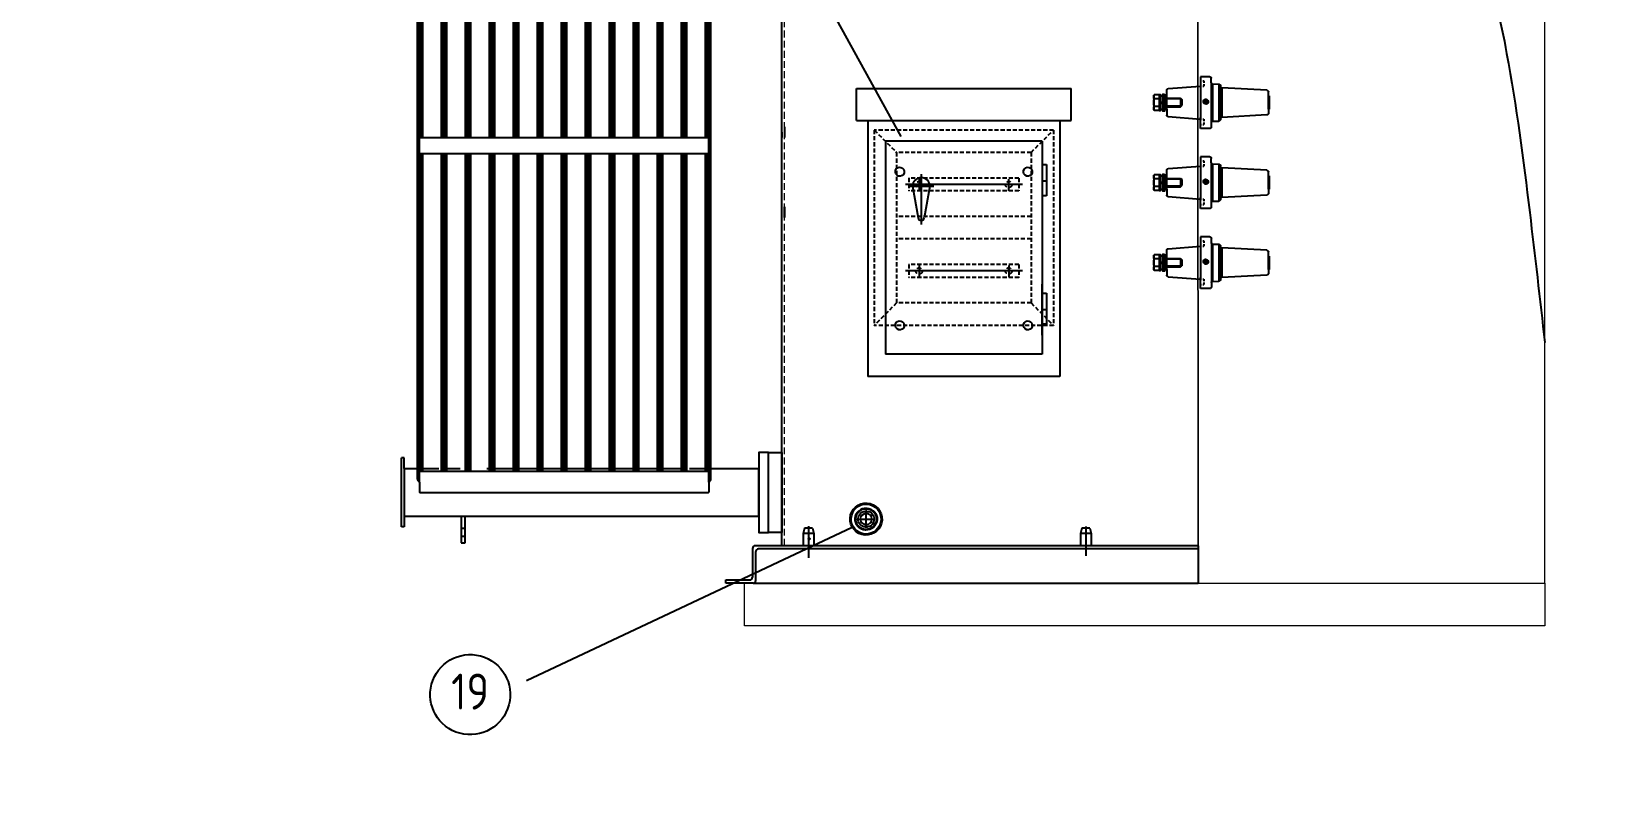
# Model space of a CAD drawing. Header units: millimetres. Extents: x -27384 to -11847, y 105622 to 113060.
# Drawn here: x -22333 to -19393, y 109573 to 111018 of the extents above; entities that cross this region are included whole.
import ezdxf

# ---------------------------------------------------------------- set-up
doc = ezdxf.new("R2010")
doc.units = ezdxf.units.MM
for name, pattern in [('CENTER', [50.800000000000004, 31.75, -6.35, 6.35, -6.35]), ('DASHDOT', [25.4, 12.7, -6.35, 0, -6.35]), ('DASHED', [19.049999999999997, 12.7, -6.35]), ('HIDDEN', [9.524999999999999, 6.35, -3.175])]:
    doc.linetypes.add(name, pattern=pattern)
doc.layers.get('0').update_dxf_attribs({"color": 1, "linetype": 'DASHDOT'})
for name, color, linetype in [('01', 7, 'Continuous'), ('01粗实线', 7, 'Continuous'), ('1', 4, 'Continuous'), ('2', 3, 'Continuous'), ('3中心线层', 1, 'CENTER'), ('4', 2, 'HIDDEN'), ('PDF_几何图形', 7, 'Continuous'), ('油箱1', 7, 'Continuous'), ('细线', 1, 'Continuous')]:
    doc.layers.add(name, color=color, linetype=linetype)
for name, color, linetype, lineweight in [('04细虚线', 6, 'DASHED', 20), ('1轮廓实线层', 7, 'Continuous', 0), ('中心线', 1, 'CENTER', 20), ('粗实线', 7, 'Continuous', 25), ('细实线', 3, 'Continuous', 35)]:
    doc.layers.add(name, color=color, linetype=linetype, lineweight=lineweight)
doc.styles.get("Standard").update_dxf_attribs({"font": 'gbenor.shx', "bigfont": 'gbcbig.shx'})

# ---------------------------------------------------------------- blocks, each defined once
blk = doc.blocks.new('G$C93824B68')
at = {"layer": '细线', "color": 4, "linetype": 'ByBlock', "lineweight": -3, "ltscale": 0.5}
blk.add_lwpolyline([(150.0000000000146, 25.00000000008731), (150.0000000000218, 8.003553375601768e-11), (1.455191522836685e-11, 8.731149137020111e-11), (7.275957614183426e-12, 25.00000000009459)], close=True, dxfattribs=at)
blk = doc.blocks.new('G$C12A8FAE8')
for p, q in [((-558.3776158163091, 94.50000000005821), (-550.3776158163091, 94.50000000005821)), ((-558.3776158163091, 44.50000000005821), (-558.3776158163091, 94.50000000005821)), ((-550.3776158163091, 94.50000000005821), (-550.3776158163091, 44.50000000005821)), ((-670, 64.5), (-670, -64.5)), ((-665, 64.5), (-670, 64.5)), ((-665, 44.5), (-665, 64.5)), ((-665, 44.5), (0, 44.5)), ((-665, -44.5), (-665, 44.5)), ((0, -44.5), (0, 44.5)), ((-635.3999999999069, 0), (-94.59999999997672, 0)), ((-640, -1275), (-640, -25)), ((-636.3999999999069, -19.50090916600311), (-636.3999999999069, -1)), ((-636.3999999999069, -1280.499090833939), (-636.3999999999069, -19.50090916600311)), ((-93.59999999997672, -19.50090916600311), (-93.59999999997672, -1)), ((-93.59999999997672, -1280.499090833939), (-93.59999999997672, -19.50090916600311)), ((-90, -1275), (-90, -25)), ((-665, -44.5), (-665, -64.5)), ((-665, -44.5), (-640, -44.5)), ((-636.3999999999069, -40), (-93.59999999997672, -40)), ((-633.5999999999767, -635), (-633.5999999999767, -40)), ((-630, -635), (-630, -40)), ((-630, -44.5), (-600, -44.5)), ((-595, -635), (-595, -40)), ((-591.3999999999069, -635), (-591.3999999999069, -40)), ((-590, -44.5), (-559.9999999998836, -44.49999999994179)), ((-588.5999999999767, -635), (-588.5999999999767, -40)), ((-585, -635), (-585, -40)), ((-550, -635), (-550, -40)), ((-546.3999999999069, -635), (-546.3999999999069, -40)), ((-543.5999999999767, -635), (-543.5999999999767, -40)), ((-540, -635), (-540, -40)), ((-510, -44.49999999994179), (-140, -44.49999999994179)), ((-505, -635), (-505, -40)), ((-501.3999999999069, -635), (-501.3999999999069, -40)), ((-498.5999999999767, -635), (-498.5999999999767, -40)), ((-495, -635), (-495, -40)), ((-460, -635), (-460, -40)), ((-456.3999999999069, -635), (-456.3999999999069, -40)), ((-453.5999999999767, -635), (-453.5999999999767, -40)), ((-450, -635), (-450, -40)), ((-415, -635), (-415, -40)), ((-411.3999999999069, -635), (-411.3999999999069, -40)), ((-408.5999999999767, -635), (-408.5999999999767, -40)), ((-405, -635), (-405, -40)), ((-370, -635), (-370, -40)), ((-366.3999999999069, -635), (-366.3999999999069, -40)), ((-363.5999999999767, -635), (-363.5999999999767, -40)), ((-360, -635), (-360, -40)), ((-325, -635), (-325, -40)), ((-321.3999999999069, -635), (-321.3999999999069, -40)), ((-318.5999999999767, -635), (-318.5999999999767, -40)), ((-315, -635), (-315, -40)), ((-280, -635), (-280, -40)), ((-276.3999999999069, -635), (-276.3999999999069, -40)), ((-273.5999999999767, -635), (-273.5999999999767, -40)), ((-270, -635), (-270, -40)), ((-235, -635), (-235, -40)), ((-231.3999999999069, -635), (-231.3999999999069, -40)), ((-228.5999999999767, -635), (-228.5999999999767, -40)), ((-225, -635), (-225, -40)), ((-190, -635), (-190, -40)), ((-186.3999999999069, -635), (-186.3999999999069, -40)), ((-183.5999999999767, -635), (-183.5999999999767, -40)), ((-180, -635), (-180, -40)), ((-145, -635), (-145, -40)), ((-141.3999999999069, -635), (-141.3999999999069, -40)), ((-138.5999999999767, -635), (-138.5999999999767, -40)), ((-135, -635), (-135, -40)), ((-130, -44.5), (-100, -44.5)), ((-110, -44.5), (-100, -44.5)), ((-100, -635), (-100, -40)), ((-96.39999999990687, -635), (-96.39999999990687, -40)), ((-90, -44.5), (0, -44.5)), ((-665, -64.5), (-670, -64.5)), ((-636.3999999999069, -635), (-93.59999999997672, -635)), ((-636.3999999999069, -665), (-93.59999999997672, -665)), ((-633.5999999999767, -1260), (-633.5999999999767, -665)), ((-630, -1260), (-630, -665)), ((-595, -1260), (-595, -665)), ((-591.3999999999069, -1260), (-591.3999999999069, -665)), ((-588.5999999999767, -1260), (-588.5999999999767, -665)), ((-585, -1260), (-585, -665)), ((-550, -1260), (-550, -665)), ((-546.3999999999069, -1260), (-546.3999999999069, -665)), ((-543.5999999999767, -1260), (-543.5999999999767, -665)), ((-540, -1260), (-540, -665)), ((-505, -1260), (-505, -665)), ((-501.3999999999069, -1260), (-501.3999999999069, -665)), ((-498.5999999999767, -1260), (-498.5999999999767, -665)), ((-495, -1260), (-495, -665)), ((-460, -1260), (-460, -665)), ((-456.3999999999069, -1260), (-456.3999999999069, -665)), ((-453.5999999999767, -1260), (-453.5999999999767, -665)), ((-450, -1260), (-450, -665)), ((-415, -1260), (-415, -665)), ((-411.3999999999069, -1260), (-411.3999999999069, -665)), ((-408.5999999999767, -1260), (-408.5999999999767, -665)), ((-405, -1260), (-405, -665)), ((-370, -1260), (-370, -665)), ((-366.3999999999069, -1260), (-366.3999999999069, -665)), ((-363.5999999999767, -1260), (-363.5999999999767, -665)), ((-360, -1260), (-360, -665)), ((-325, -1260), (-325, -665)), ((-321.3999999999069, -1260), (-321.3999999999069, -665)), ((-318.5999999999767, -1260), (-318.5999999999767, -665)), ((-315, -1260), (-315, -665)), ((-280, -1260), (-280, -665)), ((-276.3999999999069, -1260), (-276.3999999999069, -665)), ((-273.5999999999767, -1260), (-273.5999999999767, -665)), ((-270, -1260), (-270, -665)), ((-235, -1260), (-235, -665)), ((-231.3999999999069, -1260), (-231.3999999999069, -665)), ((-228.5999999999767, -1260), (-228.5999999999767, -665)), ((-225, -1260), (-225, -665)), ((-190, -1260), (-190, -665)), ((-186.3999999999069, -1260), (-186.3999999999069, -665)), ((-183.5999999999767, -1260), (-183.5999999999767, -665)), ((-180, -1260), (-180, -665)), ((-145, -1260), (-145, -665)), ((-141.3999999999069, -1260), (-141.3999999999069, -665)), ((-138.5999999999767, -1260), (-138.5999999999767, -665)), ((-135, -1260), (-135, -665)), ((-100, -1260), (-100, -665)), ((-96.39999999990687, -1260), (-96.39999999990687, -665)), ((-665, -1235.5), (-670, -1235.5)), ((-670, -1364.5), (-670, -1235.5)), ((-665, -1255.5), (-665, -1235.5)), ((-665, -1255.5), (-665, -1344.5)), ((-665, -1255.5), (-640, -1255.5)), ((-636.3999999999069, -1260), (-93.59999999997672, -1260)), ((-630, -1255.5), (-600, -1255.5)), ((-590, -1255.5), (-559.9999999998836, -1255.5)), ((-510, -1255.5), (-140, -1255.5)), ((-130, -1255.5), (-100, -1255.5)), ((-110, -1255.5), (-100, -1255.5)), ((-90, -1255.5), (0, -1255.5)), ((0, -1344.5), (0, -1255.5)), ((-636.3999999999069, -1280.499090833939), (-636.3999999999069, -1299)), ((-93.59999999997672, -1280.499090833939), (-93.59999999997672, -1299)), ((-635.3999999999069, -1300), (-94.59999999997672, -1300)), ((-665, -1344.5), (0, -1344.5)), ((-665, -1344.5), (-665, -1364.5)), ((-558.3776158163091, -1344.5), (-558.3776158163091, -1394.5)), ((-550.3776158163091, -1394.5), (-550.3776158163091, -1344.5)), ((-665, -1364.5), (-670, -1364.5)), ((-558.3776158163091, -1394.5), (-550.3776158163091, -1394.5))]:
    blk.add_line(p, q)
at = {"lineweight": -3, "ltscale": 2}
for p, q in [((-558.3776158163091, 82.00000000005821), (-550.3776158163091, 82.00000000005821)), ((-558.3776158163091, 67.00000000005821), (-550.3776158163091, 67.00000000005821)), ((-558.3776158163091, -1367), (-550.3776158163091, -1367)), ((-558.3776158163091, -1382), (-550.3776158163091, -1382))]:
    blk.add_line(p, q, dxfattribs=at)
for centre, radius, start, end in [((-635.3999999999069, -0.9999999999999855), 0.9999999999999855, 90, 180.0000000000008), ((-94.59999999997672, -1), 1, 0, 90), ((-635.0000000000003, -24.99999999999977), 4.999999999999635, 113.5781784796535, 180.0000000000026), ((-637.3999999999074, -19.50090916600277), 1.000000000000556, 293.578178479814, 359.9999999999804), ((-92.59999999997672, -19.50090916600311), 1, 180, 246.4218215202102), ((-95, -25), 5, 0, 66.42182152034361), ((-635.0000000000007, -1275), 4.999999999999318, 180, 246.4218215203523), ((-637.399999999907, -1280.499090833938), 1.000000000000114, 0, 66.42182152021739), ((-637.399999999907, -1280.499090833938), 1.000000000000114, 0, 66.42182152021739), ((-92.59999999997682, -1280.499090833938), 0.9999999999998875, 113.5781784797863, 180.000000000013), ((-92.59999999997682, -1280.499090833938), 0.9999999999998875, 113.5781784797863, 180.000000000013), ((-94.99999999999937, -1275), 4.999999999999285, 293.5781784796521, 5.19066524014846e-12), ((-635.3999999999066, -1299), 1.000000000000227, 180, 269.9999999999739), ((-94.59999999997629, -1299), 0.9999999999995453, 269.9999999999756, 2.605510395054913e-11)]:
    blk.add_arc(centre, radius, start, end)
at = {"layer": '油箱1', "color": 4}
for points in [[(17.99999999999636, -75), (18.00000000000364, 75), (3.637978807091713e-12, 75), (-3.637978807091713e-12, -75)], [(17.99999999999636, -1375), (18.00000000000364, -1225), (3.637978807091713e-12, -1225), (-3.637978807091713e-12, -1375)]]:
    blk.add_lwpolyline(points, close=True, dxfattribs=at)
at = {"layer": '1', "lineweight": -3, "ltscale": 2, "rotation": 89.99999999999933}
for p in [(43.00000000014188, -75), (43.00000000014188, -1375)]:
    blk.add_blockref('G$C93824B68', p, dxfattribs=at)
blk = doc.blocks.new('G$C04FC786A')
at = {"layer": '粗实线'}
for p, q in [((-30.26666666667734, 8.000000000014552), (-32.66666666666424, 5.600000000049477)), ((-32.66666666667152, 5.600000000034925), (-32.66666666665697, -5.599999999962165)), ((1.455191522836685e-11, 8.000000000029104), (-30.26666666664823, 8.000000000043656)), ((-30.26666666667734, 8.000000000014552), (-30.26666666667734, -7.999999999985448)), ((9.999999999905413, 14.62620681947737), (18.88330410593335, 14.62620681947737)), ((9.999999999978172, 14.62620681947737), (9.999999999992724, -14.62620681943372)), ((9.999999999934516, 7.313103409760515), (18.8586639704663, 7.313103409775067)), ((19.99999999993452, 12.692032794439), (18.88330410594062, 14.62620681947737)), ((19.99999999993452, 12.692032794439), (19.99999999994179, -12.6920327944099)), ((-30.26666666667734, -7.999999999985448), (-32.66666666665697, -5.599999999991269)), ((1.455191522836685e-11, -7.999999999985448), (-30.26666666665551, -8)), ((9.999999999978172, -7.313103409658652), (18.85866397048085, -7.313103409687756)), ((10.00000000000728, -14.62620681939006), (18.88330410596973, -14.62620681939006)), ((19.99999999992724, -12.69203279438079), (18.8833041059479, -14.62620681940462))]:
    blk.add_line(p, q, dxfattribs=at)
at = {"layer": '粗实线', "color": 3}
for p, q in [((-31.4666666666235, 6.800000000061118), (7.275957614183426e-12, 6.80000000007567)), ((-31.46666666672536, -6.799999999930151), (7.275957614183426e-12, -6.799999999930151))]:
    blk.add_line(p, q, dxfattribs=at)
at = {"layer": '粗实线'}
for points in [[(-1.455191522836685e-11, 15.99999999998545), (1.455191522836685e-11, -16), (2.666666666671517, -16), (2.666666666656965, 16)], [(9.999999999905413, 14.62620681947737), (10.00000000000728, -14.62620681940462), (7.333333333343035, -14.62620681939006), (7.333333333241171, 14.62620681947737)]]:
    blk.add_lwpolyline(points, close=True, dxfattribs=at)
for centre, radius, start, end in [((13.57199898885301, 10.9696551146335), 6.428001011042658, 325.3301090387804, 29.99999999990055), ((-4.000000000080036, 1.455191522836685e-11), 24, 342.2591233939726, 17.74087660598901), ((13.57199898886756, -10.96965511453163), 6.428001011042658, 329.9999999998099, 34.66989096057151)]:
    blk.add_arc(centre, radius, start, end, dxfattribs=at)
at = {"layer": '细线', "color": 0, "linetype": 'ByBlock', "lineweight": -3, "ltscale": 0.5}
for p, q in [((7.333333333328483, 0.9333333333488554), (2.666666666649689, 1.733333333337214)), ((7.333333333335759, -1.733333333322662), (2.666666666664241, -0.9333333333343035))]:
    blk.add_line(p, q, dxfattribs=at)
blk.add_lwpolyline([(7.333333333328483, 12.86666666666861), (2.666666666656965, 12.86666666666861), (2.666666666678793, -12.8666666666395), (7.333333333343035, -12.86666666666861)], close=True, dxfattribs=at)
blk = doc.blocks.new('A$C2AB86D6E')
at = {"layer": 'PDF_几何图形'}
for p, q in [((-60.72827432191241, 26.23070195621403), (-1.252716073730046e-12, 31.02418773989484)), ((17.00504386366685, 48.53221888690314), (-1.58046313020969e-11, 48.53221888691769)), ((-1.03116122672298e-10, 48.52815885351447), (-1.103920802864814e-10, 30.71613851112488)), ((-1.03116122672298e-10, 40.78434761698009), (1.650126447215937, 40.78434761698009)), ((-1.252716073730046e-12, 31.02418773989484), (-7.40122922155643e-11, -31.02418773989484)), ((-1.252716073730046e-12, 31.02418773989484), (1.650126447259593, 31.02418773989484)), ((4.149390481702197, 40.78434761698009), (5.799516929195873, 40.78434761698009)), ((4.149390481687645, 31.02418773988029), (5.799516929181321, 31.02418773988029)), ((5.799516929195873, 40.78434761698009), (5.799516929152217, 37.15384311661182)), ((5.799516929203149, 34.65474881923001), (5.799516929181321, 31.02418773988029)), ((20.00678597036915, 37.02806800628605), (20.00678597040553, 45.5305333591532)), ((20.00678597036915, 37.02806800628605), (20.00678597034004, -36.98042849087506)), ((21.9400337188332, 34.96910172663047), (21.94003371881137, -34.98443463485455)), ((22.06575225012659, 34.9533727652888), (34.08873253314835, 34.60761851462303)), ((34.08873253314835, 34.60761851462303), (34.08873253310469, -34.62329089705599)), ((36.99615745197536, 30.85179153596982), (36.99615745193898, 31.60587640797894)), ((-65.00293070315217, -1.455191522836685e-11), (-65.00293070313035, 12.49467938097951)), ((-65.00293070313035, 12.49467938097951), (-63.49419516920295, 12.49467938103771)), ((-65.0029307031158, 7.999987280549249), (-63.99735218948751, 6.993786397855729)), ((-65.0029307031158, 7.999987280549249), (-63.99735218948751, 6.993786397855729)), ((-63.99735218948751, 6.993786397855729), (-63.99735218953845, -1.455191522836685e-11)), ((-63.99735218948751, 6.993786397855729), (-63.99735218953845, -1.455191522836685e-11)), ((-63.49419516920295, -12.50989913129888), (-63.49419516914475, 23.24474538974755)), ((37.81361080060617, 28.79282525628514), (37.81361080059162, -28.80798842765216)), ((124.1595536461015, 23.16615716267552), (39.84111915795677, 27.84942706023867)), ((39.84111915795677, 27.84942706023867), (39.84111915796404, -27.86481654767704)), ((127.0041192991836, -12.50989913134254), (127.0041192992418, 20.16447163499834)), ((127.0041192991617, 12.47895041979791), (128.2141743080125, 12.4789504197397)), ((127.0041192992563, 7.999987280418281), (128.2141743080052, 7.999987280418281)), ((127.4914907793851, 6.993786397739314), (128.2141743080052, 7.999987280418281)), ((127.4914907793851, 6.993786397739314), (127.4914907793851, -1.746229827404022e-10)), ((127.4914907793851, 6.993786397739314), (127.4914907792905, -7.009628517291276)), ((128.2141743080125, 12.4789504197397), (128.2141743079761, -12.50989913145895)), ((-65.00293070315217, -1.455191522836685e-11), (-65.00293070313035, -12.50989913129888)), ((-65.00293070310124, -8.015207030708552), (-63.99735218952389, -7.009628517131205)), ((-65.00293070310124, -8.015207030708552), (-63.99735218952389, -7.009628517131205)), ((-65.00293070313035, -12.50989913129888), (-63.49419516920295, -12.50989913129888)), ((-63.99735218952389, -7.009628517131205), (-63.99735218953845, -1.455191522836685e-11)), ((-63.99735218952389, -7.009628517131205), (-63.99735218953845, -1.455191522836685e-11)), ((-63.49419516920295, -12.50989913129888), (-63.49419516917385, -23.24440591566963)), ((-60.72827432199244, -26.24609144340502), (-7.40122922155643e-11, -31.02418773989484)), ((-1.467718683573986e-10, -48.55037939921021), (-8.856420744393116e-11, -27.92882220487809)), ((124.1595536461087, -23.18149007111788), (39.84111915796404, -27.86481654767704)), ((128.2141743080271, -8.015207030883175), (127.0041192992782, -8.015207030883175)), ((127.0041192991836, -12.50989913134254), (127.00411929922, -20.17980454338249)), ((128.2141743079761, -12.50989913145895), (127.0041192991836, -12.50989913134254)), ((127.4914907792905, -7.009628517291276), (127.4914907793851, -1.746229827404022e-10)), ((127.4914907792905, -7.009628517291276), (128.2141743080271, -8.015207030883175)), ((-7.40122922155643e-11, -31.02418773989484), (1.650126447237765, -31.02418773989484)), ((-8.128824982974773e-11, -48.54760837416688), (-6.673633460138088e-11, -40.79973710422928)), ((-6.673633460138088e-11, -40.79973710422928), (1.650126447194109, -40.79973710422928)), ((17.00504386360137, -48.54760837421054), (-8.128824982974773e-11, -48.54760837416688)), ((4.149390481665817, -31.02418774001126), (5.799516929159493, -31.02418774001126)), ((4.149390481622161, -40.79973710430204), (5.799516929115837, -40.79973710436025)), ((5.799516929159493, -31.02418774001126), (5.799516929159493, -34.67042120145925)), ((5.799516929130389, -37.16917602495232), (5.799516929115837, -40.79973710436025)), ((20.00678597034004, -36.98042849087506), (20.00678597034732, -45.54586626743549)), ((21.94003371881137, -34.98443463485455), (34.08873253310469, -34.62329089705599)), ((36.99615745191716, -30.86701128634741), (36.99615745182984, -31.62109615825466))]:
    blk.add_line(p, q, dxfattribs=at)
for points in [[(17.0050438638342, 48.53221888681583), (17.77536690785803, 48.42222931643482), (18.49805043652179, 48.12360537041968), (19.12692598828164, 47.65235890442273), (19.5986250863267, 47.02353993168799), (19.89724903237095, 46.30034719211108), (20.00678597065291, 45.5305333591532)], [(21.94003371902238, 34.96910172641219), (21.34306872158652, 35.07914787551272), (20.79278139687687, 35.36221259743616), (20.36843891939372, 35.80228403610818), (20.10104657956856, 36.35206214991922), (20.00678597063108, 36.96520874036651)], [(34.08873253335207, 34.60761851449206), (34.84332661636165, 34.48173024620337), (35.55028118387293, 34.16737733890477), (36.14769881321138, 33.69613087290782), (36.61939791111092, 33.08315401939035), (36.90229289623551, 32.36047049086483), (36.99615745225185, 31.60587640774611)], [(39.84111915826236, 27.8494270600786), (39.08652507512909, 27.99104428951978), (38.41102843003193, 28.30539719683293), (37.81361080072986, 28.79282525589224), (37.37348278321463, 29.40529289838742), (37.0904180611675, 30.09719745285111), (36.99615745217909, 30.85179153594072)], [(-63.49419516894102, 23.24474538952927), (-63.39987798108757, 23.98315787929459), (-63.13254222020021, 24.67483611755597), (-62.69292341365633, 25.27225374698173), (-62.12696370649917, 25.75968180602649), (-61.46668681159042, 26.0735255022737), (-60.72827432167958, 26.23070195606851)], [(124.1595536462688, 23.1661571625591), (124.9136950973176, 23.02470967006229), (125.5897009533497, 22.71018702565925), (126.1713896216085, 22.23865766484232), (126.6269071263656, 21.6260202852136), (126.9098021114247, 20.91855650674552), (127.0041192994237, 20.16447163489647)], [(-60.72827432175234, -26.24609144360875), (-61.4666868116268, -26.08874525298597), (-62.12696370648462, -25.7749015566078), (-62.69292341351081, -25.28764323453652), (-63.13254222006924, -24.69022560505255), (-63.39987798108029, -23.99899999890476), (-63.49419516893374, -23.24440591585881)], [(36.99615745209178, -30.86701128666755), (37.09041806112384, -30.11241720357793), (37.37348278293814, -29.42113501830318), (37.81361080083173, -28.80798842772492), (38.41102843000283, -28.32078668460599), (39.0865250752455, -28.00626404036302), (39.84111915826963, -27.864816547808)], [(127.0041192995255, -20.17980454351346), (126.9098021114756, -20.933776257516), (126.6269071263147, -21.64135319403431), (126.1713896216667, -22.25433004756633), (125.589700953568, -22.72551993452362), (124.9136950973758, -23.03987284183677), (124.1595536464071, -23.1814900712925)], [(20.00678597057287, -45.54586626750825), (19.89724903240005, -46.31618931189587), (19.59862508615936, -47.03887284042139), (19.12692598830347, -47.66774839212303), (18.49805043652907, -48.13876854207774), (17.77536690793806, -48.43756222534284), (17.00504386371778, -48.54760837453068)], [(20.00678597058743, -36.98042849123885), (20.10104657948852, -36.36728190079157), (20.36843891937917, -35.81761694472516), (20.79278139684777, -35.37737576919608), (21.34306872171021, -35.0944807841297), (21.94003371900055, -34.98443463510193)], [(36.99615745206268, -31.62109615853115), (36.90229289614092, -32.375690241548), (36.61939791110365, -33.09837377016083), (36.14769881318227, -33.71152036054991), (35.55028118382199, -34.18321945871867), (34.84332661620158, -34.4975157869485), (34.08873253331569, -34.62329089721607)]]:
    blk.add_lwpolyline(points, dxfattribs=at)
for centre, radius in [((9.689181525528168, 1.791885124112014), 4.542077010503761), ((9.688955209580511, 1.791969992569648), 1.932908274442658)]:
    blk.add_circle(centre, radius, dxfattribs=at)
at = {"layer": '1', "lineweight": -3, "ltscale": 0.5, "xscale": -1}
blk.add_blockref('G$C04FC786A', (-68.00293070319037, -7.275957614183426e-11), dxfattribs=at)
blk = doc.blocks.new('A$C45B82722')
for p, q in [((-729.9999999999836, 36.5715669998026), (-729.9999999999818, -22.53028800016909)), ((-210.0000000000146, 36.18325099983485), (-210.0000000000146, -19.11693600013677))]:
    blk.add_line(p, q)
at = {"layer": '1'}
for p, q in [((-737.4999999999854, 33.20499499983271), (-739.9999999999854, 23.20499499983271)), ((-722.4999999999873, 33.20499499983271), (-737.4999999999854, 33.20499499983271)), ((-722.4999999999873, 33.20499499983271), (-719.9999999999909, 23.20499499983271)), ((-217.5000000000091, 33.20499499983271), (-220.0000000000164, 23.20499499983271)), ((-202.5000000000127, 33.20499499983271), (-217.5000000000091, 33.20499499983271)), ((-202.5000000000127, 33.20499499983271), (-200.0000000000091, 23.20499499983271)), ((-739.9999999999854, 23.20499499983271), (-739.9999999999854, -1.746229827404022e-10)), ((-719.9999999999909, 23.20499499983271), (-739.9999999999854, 23.20499499983271)), ((-719.9999999999909, 23.20499499983271), (-719.9999999999909, -1.746229827404022e-10)), ((-220.0000000000164, 23.20499499983271), (-220.0000000000164, -1.746229827404022e-10)), ((-200.0000000000091, 23.20499499983271), (-220.0000000000164, 23.20499499983271)), ((-200.0000000000091, 23.20499499983271), (-200.0000000000091, -1.746229827404022e-10)), ((-834.9999999999873, -5.000000000087311), (-834.99999999998, -59.00000000011642)), ((-5.456968210637569e-12, -1.455191522836685e-11), (-829.9999999999891, -1.01863406598568e-10)), ((-828.99999999998, -65.00000000010186), (-828.9999999999927, -11.00000000010186)), ((-5.456968210637569e-12, -6.000000000029104), (-823.9999999999873, -6.000000000101863)), ((-5.456968210637569e-12, -1.455191522836685e-11), (1.818989403545856e-12, -70.00000000001455)), ((-884.9999999999818, -64.00000000010186), (-839.9999999999782, -64.00000000010186)), ((-884.9999999999818, -70.00000000010186), (-884.9999999999818, -64.00000000010186)), ((-833.9999999999854, -70.00000000010186), (-884.9999999999818, -70.00000000010186)), ((-833.9999999999854, -70.00000000010186), (1.818989403545856e-12, -70.00000000001455))]:
    blk.add_line(p, q, dxfattribs=at)
for centre, radius, start, end in [((-829.9999999999218, -4.999999999941777), 5.000000000025977, 90.0000000005211, 180.0000000000001), ((-824.0000000001019, -11.00000000005832), 4.999999999996988, 90.00000000041689, 179.9999999991649), ((-839.9999999999472, -59.00000000104781), 4.999999999938595, 269.9999999995831, 8.142219984546603e-13), ((-833.999999999951, -64.99999999985437), 5.000000000026105, 269.9999999996887, 359.999999999165)]:
    blk.add_arc(centre, radius, start, end, dxfattribs=at)
at = {"layer": '2'}
blk.add_circle((-728.7981740000432, 13.1094579998171), 1.399999999999998, dxfattribs=at)
blk = doc.blocks.new('A$C49802F16')
at = {"color": 4}
for p, q in [((33.48873810789746, 131.3625332262454), (33.48873810789746, -3.278153599239886e-06)), ((-5.642976702802116e-06, 100.1175580488211), (66.35222506234413, 100.1175580488211))]:
    blk.add_line(p, q, dxfattribs=at)
at = {"layer": '01粗实线', "color": 4, "lineweight": -3, "ltscale": 2}
for p, q in [((11.00352542510564, 100.1175580488209), (25.57803667772941, 17.44039321611672)), ((55.97395079068929, 100.1175580488211), (41.39943953806551, 17.44039321611695))]:
    blk.add_line(p, q, dxfattribs=at)
for centre, radius, start, end in [((33.48873810789746, 100.1175580488211), 22.4852126827916, 7.016477563892661e-15, 180), ((33.48873810789746, 18.8349089477997), 8.032675223309752, 189.9975107593076, 350.0024892406925)]:
    blk.add_arc(centre, radius, start, end, dxfattribs=at)
blk = doc.blocks.new('G$C7E622DD0')
at = {"color": 4}
for p, q in [((-67.5, 130), (267.5, 130)), ((-67.5, 80), (-67.5, 130)), ((267.5, 80), (267.5, 130)), ((-67.5, 80), (267.5, 80)), ((-50, 80), (-50, -320)), ((250, 80), (250, -320)), ((-22.5, 47.5), (-22.5, -285)), ((222.5, 47.50000000000728), (-22.5, 47.5)), ((222.5, 47.50000000000728), (222.5, -284.9999999999927)), ((222.5, 11.01703135269781), (222.5, -37.79021160674165)), ((222.5, 11.01703135269781), (229.2707541515119, 11.01703135269781)), ((229.2707541515119, 11.01703135269781), (229.2707541515119, -37.79021160674165)), ((191.7877978923207, -20), (8.987095134158153, -20)), ((30, -11.52667387877591), (30, -28.04054622409603)), ((170, -11.52667387877591), (170, -28.04054622409603)), ((229.2707541515119, -14.99999999999272), (222.5, -14.99999999999272)), ((229.2707541515119, -37.79021160674165), (222.5, -37.79021160674165)), ((222.5, -255.5004427051463), (222.5, -175.5004427051463)), ((222.5, -189.4834113524557), (229.2707541515119, -189.4834113524557)), ((222.5, -189.4834113524557), (222.5, -238.2906543118952)), ((229.2707541515119, -189.4834113524557), (229.2707541515119, -238.2906543118952)), ((229.2707541515119, -215.5004427051463), (222.5, -215.5004427051463)), ((229.2707541515119, -238.2906543118952), (222.5, -238.2906543118952)), ((222.5, -284.9999999999927), (-22.5, -285)), ((250, -320), (-50, -320))]:
    blk.add_line(p, q, dxfattribs=at)
at = {"layer": '01', "color": 4}
for centre in [(0, 0), (200, 0), (0, -240), (200, -240)]:
    blk.add_circle(centre, 7, dxfattribs=at)
at = {"layer": '1', "color": 4}
for p, q in [((178.9667910198914, -20), (161.3001938037632, -20)), ((178.9667910198914, -20), (161.3001938037632, -20)), ((170, -11.52667387877591), (170, -29.74886987232458)), ((170, -11.52667387877591), (170, -28.04054622409603)), ((170, -11.52667387877591), (170, -29.74886987232458)), ((30, -146.5266738787759), (30, -163.040546224096)), ((170, -146.5266738787759), (170, -163.040546224096)), ((170, -146.5266738787759), (170, -164.7488698723246)), ((191.7877978923207, -155), (8.987095134158153, -155)), ((178.9667910198914, -155), (161.3001938037632, -155))]:
    blk.add_line(p, q, dxfattribs=at)
at = {"layer": '4', "color": 4}
for p, q in [((-40, 65), (-40, -240)), ((240, 65), (-40, 65)), ((-40, 65), (-5, 30)), ((205, 30), (240, 65)), ((240, 65), (240, -240)), ((-5, 30), (-5, -205)), ((205, 30), (-5, 30)), ((205, 30), (205, -205)), ((186, -9.999999999992724), (14, -10)), ((14, -10), (14, -30)), ((186, -9.999999999992724), (186, -30)), ((186, -30), (14, -30)), ((205, -70), (-5, -70)), ((205, -105), (-5, -105)), ((186, -144.9999999999927), (14, -145)), ((14, -145), (14, -165)), ((186, -144.9999999999927), (186, -165)), ((186, -165), (14, -165)), ((-5, -205), (-40, -240)), ((205, -205), (-5, -205)), ((205, -205), (240, -240)), ((240, -240), (-40, -240))]:
    blk.add_line(p, q, dxfattribs=at)
for centre in [(30, -20), (170, -20), (170, -20), (30, -155), (170, -155)]:
    blk.add_circle(centre, 5, dxfattribs=at)
at = {"color": 4, "xscale": 0.6000000000058208, "yscale": 0.6000000000058208, "zscale": 0.6000000000058208}
blk.add_blockref('A$C49802F16', (13.43250664777588, -82.64694093974686), dxfattribs=at)

msp = doc.modelspace()

# ---------------------------------------------------------------- linework, layer by layer
at = {"layer": '04细虚线', "linetype": 'DASHED', "extrusion": (-0.004685415688226654, -0.01745240643729067, 0.9998367168639969)}
msp.add_line((-20921.13065403416, 110053.9111214641, 1143.762951787799), (-20921.28359055372, 111923.6263114064, 1176.398593483402), dxfattribs=at)
at = {"layer": '1', "lineweight": -3, "ltscale": 0.5, "extrusion": (-0.004685415688226654, -0.01745240643729067, 0.9998367168639969)}
for p, q in [((-21488.97382217136, 112249.9273653965, 1179.43396300601), (-20703.37983610864, 110820.7946975223, 1158.169521095473)), ((-21405.05139105086, 109801.1931308185, 1137.083954320388), (-20794.13194448447, 110088.7720131948, 1144.966596520117))]:
    msp.add_line(p, q, dxfattribs=at)
at = {"layer": '1', "lineweight": 15, "extrusion": (-0.009372155909796696, -2.567390744445674e-16, 0.9999560803823349)}
msp.add_line((-20146.13343861032, 109983.9217828157, 1146.173047042821), (-20146.29807027554, 111996.6151931855, 1181.304355456675), dxfattribs=at)
at = {"layer": '1', "lineweight": 15}
msp.add_line((-19496.14057558741, 109983.9217828157, 1149.219031158303), (-19496.30520725263, 111996.6151931855, 1184.350339572157), dxfattribs=at)
at = {"layer": '1', "lineweight": 15, "extrusion": (-0.004685415688226654, -0.01745240643729067, 0.9998367168639969)}
for p, q in [((-20203.13281275238, 109983.9217828031, 1145.90593766632), (-20138.13352645009, 109983.9217828031, 1146.210536077867)), ((-20138.13352645009, 109983.9217828031, 1146.210536077867), (-19496.14057558742, 109983.9217828031, 1149.219031158081))]:
    msp.add_line(p, q, dxfattribs=at)
at = {"layer": '1', "lineweight": -3, "ltscale": 2, "extrusion": (-0.004685415688226654, -0.01745240643729067, 0.9998367168639969), "elevation": -761.7737618122727}
msp.add_lwpolyline([(-55762.41944096141, 102096.2621256225), (-45696.27557504938, 104799.1427234042), (-43767.03463448276, 97614.2094060799), (-53833.17850039472, 94911.32880829813)], close=True, dxfattribs=at)
at = {"layer": '1', "extrusion": (-0.004685415688226654, -0.01745240643729067, 0.9998367168639969), "const_width": 9.147440893432856, "elevation": -761.7737618122732}
msp.add_lwpolyline([(-53581.19831907854, 95088.87696726886), (-43888.4841354353, 97691.48720767391), (-45759.11024572644, 104658.1255271676), (-55451.82442936971, 102055.5152867626), (-53581.19831907854, 95088.87696726886)], dxfattribs=at)
at = {"layer": '1', "lineweight": 15, "extrusion": (-0.004685415688226654, -0.01745240643729067, 0.9998367168639969), "elevation": -679.105198537141}
msp.add_lwpolyline([(-48795.43012381848, 100782.6854721083), (-47346.74542311023, 101171.6747238025), (-47325.99932968652, 101094.4115397646), (-48774.68403039478, 100705.4222880704)], close=True, dxfattribs=at)
at = {"layer": '1', "lineweight": -3, "ltscale": 0.5}
msp.add_spline([(-20146.28582164448, 111846.8703741938, 1178.690578618001), (-19998.55326161795, 111798.7019277896, 1178.542087522293), (-19751.06957813851, 111404.4837352117, 1172.820661121159), (-19614.9226348862, 111154.8399738838, 1169.101074411966), (-19567.64188189209, 110976.3596673115, 1166.207221024987), (-19524.41329983207, 110678.5081993959, 1161.210724181872), (-19496.17743985131, 110434.6033751101, 1157.085621237927)], degree=3, dxfattribs=at)
at = {"layer": '1轮廓实线层', "extrusion": (-0.004685415688226654, -0.01745240643729067, 0.9998367168639969)}
for p, q in [((-20146.29831562818, 111999.6147362382, 1181.356712100534), (-20146.13343861033, 109983.9217828031, 1146.1730470426)), ((-20146.29831562818, 111999.6147362382, 1181.356712100534), (-20146.13343861033, 109983.9217828031, 1146.1730470426)), ((-20768.23140510124, 110116.0259263788, 1145.563695179709), (-20778.73079403557, 110109.9648496507, 1145.408695494737)), ((-20757.73102461483, 110109.9648496507, 1145.507104212314), (-20768.23140510124, 110116.0259263788, 1145.563695179709)), ((-20778.73079403557, 110109.9648496507, 1145.408695494737), (-20778.72980243988, 110097.8421627945, 1145.197095531945)), ((-20778.72980243988, 110097.8421627945, 1145.197095531945), (-20768.22942195347, 110091.7810860664, 1145.140504564549)), ((-20768.22942195347, 110091.7810860664, 1145.140504564549), (-20757.73003301914, 110097.8421627945, 1145.295504249522)), ((-20757.73003301914, 110097.8421627945, 1145.295504249522), (-20757.73102461483, 110109.9648496507, 1145.507104212314))]:
    msp.add_line(p, q, dxfattribs=at)
msp.add_circle((-48606.43996536182, 100957.6822399989, -679.105198537143), 9.974999999999964, dxfattribs=at)
at = {"layer": '2', "extrusion": (-0.004685415688226654, -0.01745240643729067, 0.9998367168639969)}
msp.add_circle((-49237.86910322786, 100447.5219272719, -679.1051985371166), 74.99999999999972, dxfattribs=at)
at = {"layer": '3中心线层', "lineweight": 18, "extrusion": (-0.004685415688226654, -0.01745240643729067, 0.9998367168639969)}
msp.add_line((-20926.18197768054, 110682.0361011017, 1154.703363059453), (-20926.18062528688, 110665.502502924, 1154.414771198527), dxfattribs=at)
at = {"layer": '3中心线层', "color": 1, "extrusion": (-0.004685415688226654, -0.01745240643729067, 0.9998367168639969)}
for p, q in [((-20768.22918676383, 110088.9057907952, 1145.090316649972), (-20768.23164029088, 110118.90122165, 1145.613883094287)), ((-20768.22918676383, 110088.9057907953, 1145.090316649972), (-20768.23164029088, 110118.90122165, 1145.613883094287)), ((-20783.23024882788, 110103.9035062226, 1145.281807931003), (-20753.23057822682, 110103.9035062226, 1145.422391813256)), ((-20783.23024882788, 110103.9035062226, 1145.281807931003), (-20753.23057822682, 110103.9035062226, 1145.422391813256))]:
    msp.add_line(p, q, dxfattribs=at)
at = {"layer": '中心线', "extrusion": (-0.004685415688226654, -0.01745240643729067, 0.9998367168639969)}
for p, q in [((-20768.23204921205, 110123.9004601257, 1145.701144168339), (-20768.22877784266, 110083.9065523195, 1145.00305557592)), ((-20768.23204921205, 110123.9004601257, 1145.701144168339), (-20768.22877784266, 110083.9065523195, 1145.00305557592)), ((-20768.23204921205, 110123.9004601257, 1145.701144168339), (-20768.22877784266, 110083.9065523195, 1145.00305557592)), ((-20788.23019392806, 110103.9035062226, 1145.258377283961), (-20748.23063312664, 110103.9035062226, 1145.445822460298)), ((-20788.23019392806, 110103.9035062226, 1145.258377283961), (-20748.23063312664, 110103.9035062226, 1145.445822460298)), ((-20788.23019392806, 110103.9035062226, 1145.258377283961), (-20748.23063312664, 110103.9035062226, 1145.445822460298))]:
    msp.add_line(p, q, dxfattribs=at)
at = {"layer": '粗实线', "extrusion": (-0.004685415688226654, -0.01745240643729067, 0.9998367168639969)}
for p, q in [((-20926.13059913434, 110053.9111214641, 1143.739521140757), (-20926.28353565391, 111923.6263114064, 1176.37516283636)), ((-20926.19398191653, 110828.7930852103, 1157.264987618882), (-20926.19316407418, 110818.7946082587, 1157.090465470777)), ((-20921.1948546587, 110838.7915621618, 1157.462940414029), (-20921.193218974, 110818.7946082587, 1157.113896117819)), ((-20926.18089643892, 110668.8174539852, 1154.472633249204), (-20926.18171428127, 110678.8159309368, 1154.647155397309)), ((-20921.18258702344, 110688.8144078884, 1154.845108192456), (-20921.18095133874, 110668.8174539852, 1154.496063896246)), ((-20921.18095133874, 110668.8174539852, 1154.496063896246), (-20921.18258702344, 110688.8144078884, 1154.845108192456)), ((-20936.12476443824, 109983.9217828031, 1142.471004809939), (-20146.13343861033, 109983.9217828031, 1146.173047042601))]:
    msp.add_line(p, q, dxfattribs=at)
at = {"layer": '粗实线', "lineweight": 13, "extrusion": (-0.004685415688226654, -0.01745240643729067, 0.9998367168639969)}
for p, q in [((-20921.1948546587, 110838.7915621618, 1157.462940414029), (-20921.193218974, 110818.7946082587, 1157.113896117819)), ((-20921.18258702344, 110688.8144078884, 1154.845108192456), (-20921.18095133874, 110668.8174539852, 1154.496063896246))]:
    msp.add_line(p, q, dxfattribs=at)
at = {"layer": '粗实线', "extrusion": (-0.004685415688226654, -0.01745240643729067, 0.9998367168639969)}
for radius in [29.99999999999993, 27.99999999999993, 19.99999999999993, 14.99999999999997]:
    msp.add_circle((-48606.43996536182, 100957.6822399989, -679.105198537143), radius, dxfattribs=at)
at = {"layer": '细实线', "extrusion": (-0.004685415688226654, -0.01745240643729067, 0.9998367168639969)}
msp.add_circle((-48606.4399653617, 100957.682239999, -679.105198537113), 19.99999999999993, dxfattribs=at)

# ---------------------------------------------------------------- block references
at = {"layer": '01', "lineweight": -3, "ltscale": 0.5, "extrusion": (-0.004685415688226654, -0.01745240643729066, 0.9998367168639969), "rotation": 15.03008309191163}
msp.add_blockref('G$C12A8FAE8', (-49150.56326586629, 102209.3982853323, -679.1051985372437), dxfattribs=at)
at = {"layer": '01', "extrusion": (-0.004685415688226654, -0.01745240643729066, 0.9998367168639969), "xscale": 1.2, "yscale": 1.2, "zscale": 1.2, "rotation": 15.03008309191161}
msp.add_blockref('G$C7E622DD0', (-48714.19101193269, 101602.8099144108, -679.1051985372098), dxfattribs=at)
at = {"layer": '01粗实线', "lineweight": -3, "ltscale": 2, "extrusion": (-0.004685415688226659, -0.01745240643729066, 0.9998367168639969), "rotation": 15.03008309191164}
for p in [(-48203.21019026359, 101874.1296211565, -679.1051985371778), (-48164.31126509411, 101729.2611510859, -679.1051985372003), (-48125.41231791615, 101584.3925990497, -679.1051985371926)]:
    msp.add_blockref('A$C2AB86D6E', p, dxfattribs=at)
at = {"layer": '01粗实线', "lineweight": -3, "ltscale": 2, "extrusion": (-0.004685415688226654, -0.01745240643729066, 0.9998367168639969), "rotation": 15.03008309191162}
msp.add_blockref('A$C45B82722', (-47992.66162516289, 101070.7180007682, -679.1051985372069), dxfattribs=at)

# ---------------------------------------------------------------- texts
at = {"layer": '2', "extrusion": (-0.004685415688226654, -0.01745240643729067, 0.9998367168639969)}
msp.add_text('19', height=67.49999999999962, rotation=15.03008309191162, dxfattribs=at).set_placement((-49265.10025458469, 100411.175682307, -679.1051985372428))

doc.saveas('drawing.dxf')
